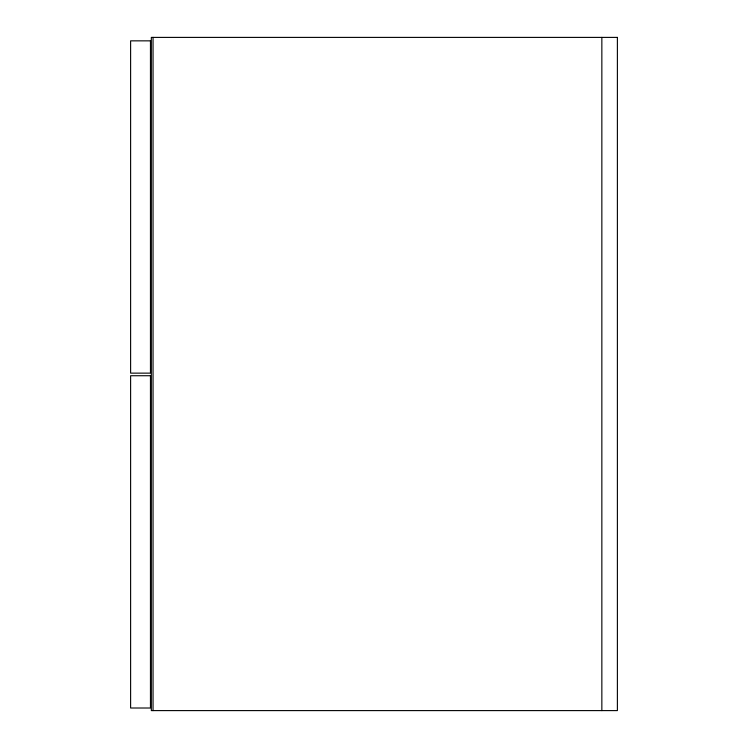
<?xml version="1.0" encoding="UTF-8"?>
<svg xmlns="http://www.w3.org/2000/svg" width="748" height="748" viewBox="0 0 748 748"><rect width="100%" height="100%" fill="white"/><g stroke="black" fill="none" stroke-linecap="round" stroke-linejoin="round"><path stroke-width="1.12" d="M601.85 37.4L601.85 710.6M153.05 37.4L153.05 710.6M617.39 37.4L151.33 37.4L151.33 710.6L617.39 710.6L617.39 37.4M150.46 40.85L130.61 40.85L130.61 373.14L150.46 373.14L150.46 40.85M150.46 375.73L130.61 375.73L130.61 708.01L150.46 708.01L150.46 375.73"/></g></svg>
